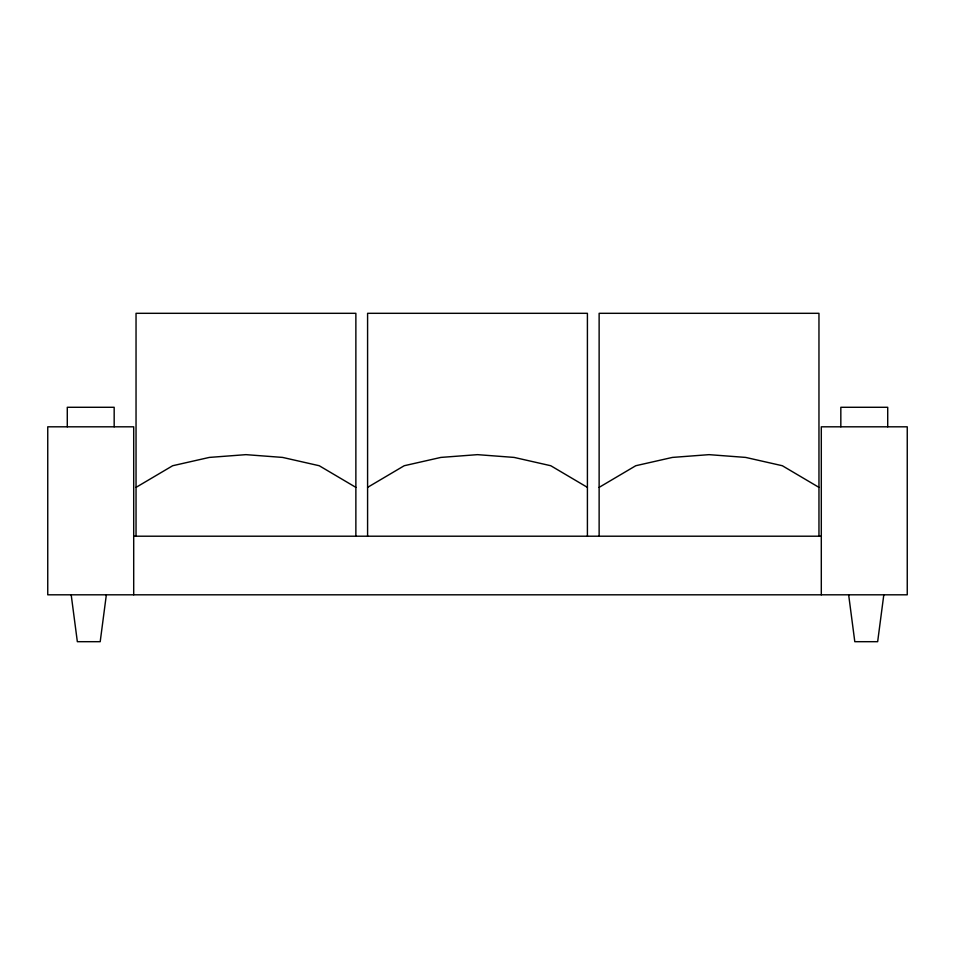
<?xml version="1.0" encoding="UTF-8"?>
<svg xmlns="http://www.w3.org/2000/svg" width="955" height="955" viewBox="0 0 955 955"><rect width="100%" height="100%" fill="white"/><g stroke="black" fill="none" stroke-linecap="round" stroke-linejoin="round"><path stroke-width="1.43" d="M106.351 594.81L100.203 641.688L77.343 641.688L71.195 594.81M883.805 594.81L877.657 641.688L854.797 641.688L848.649 594.81M136.04 487.372L172.676 465.73L209.324 457.421L245.96 454.652L282.596 457.421L319.233 465.73L355.869 487.372M367.591 487.372L404.228 465.73L440.864 457.421L477.5 454.652L514.136 457.421L550.772 465.73L587.409 487.372M599.131 487.372L635.767 465.73L672.404 457.421L709.04 454.652L745.676 457.421L782.324 465.73L818.96 487.372M133.7 536.209L821.3 536.209M887.72 426.813L887.72 407.284L840.83 407.284L840.83 426.813M821.3 594.81L821.3 426.813L907.25 426.813L907.25 594.81L47.75 594.81L47.75 426.813L133.7 426.813L133.7 594.81M818.96 536.209L818.96 313.312L599.131 313.312L599.131 536.209M587.409 536.209L587.409 313.312L367.591 313.312L367.591 536.209M355.869 536.209L355.869 313.312L136.04 313.312L136.04 536.209M114.17 426.813L114.17 407.284L67.28 407.284L67.28 426.813"/></g></svg>
